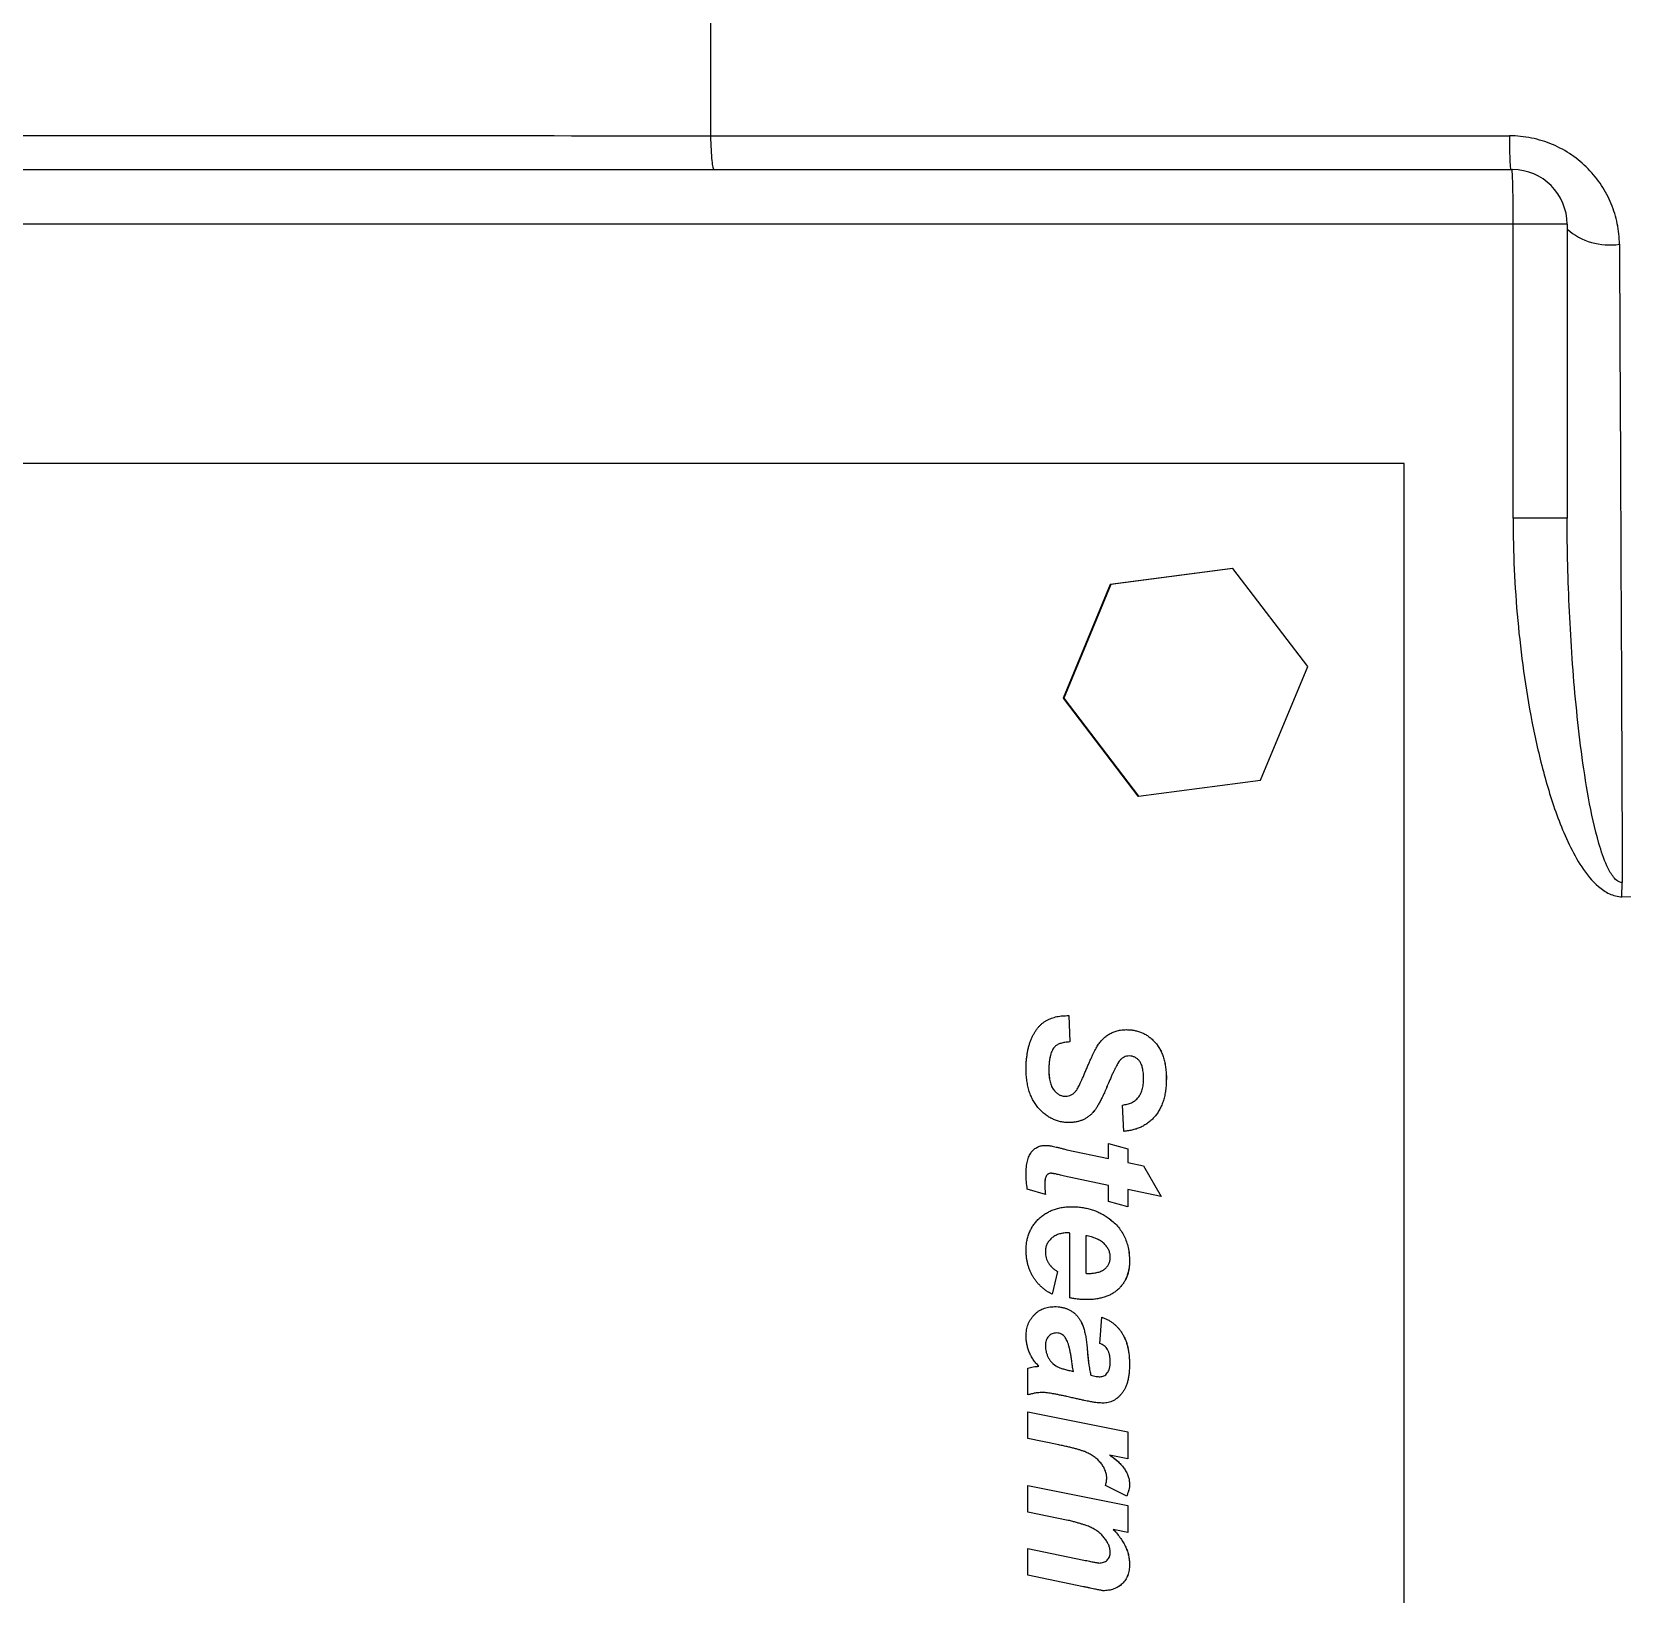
# Paper-space layout '_Top' of a CAD drawing. Header units: inches. Extents: x -16.5 to 11.4, y -8.4 to 5.1.
# Drawn here: x -9.949 to -8.786, y 0.648 to 1.791 of the extents above; entities that cross this region are included whole.
import ezdxf

# ---------------------------------------------------------------- set-up
doc = ezdxf.new("R2010")
doc.units = ezdxf.units.IN
doc.header["$MEASUREMENT"] = 0

psp = doc.layouts.new('_Top')

# ---------------------------------------------------------------- linework, layer by layer
at = {"color": 7, "linetype": 'Continuous', "lineweight": 25}
for p, q in [((-9.4523, 4.5), (-9.4523, 1.7148)), ((-10.4571, 1.69), (-8.866, 1.69)), ((-8.826, 1.65), (-10.4566, 1.65)), ((-8.8655, 1.4352), (-8.8655, 1.65)), ((-8.826, 1.65), (-8.826, 1.4352)), ((-8.9452, 1.475), (-10.9453, 1.475)), ((-8.9452, -1.465), (-8.9452, 1.475)), ((-8.826, 1.4352), (-8.8655, 1.4352)), ((-9.0707, 1.3982), (-9.16, 1.3865)), ((-9.0703, 1.3982), (-9.1596, 1.3865)), ((-9.0707, 1.3982), (-9.0703, 1.3982)), ((-9.0155, 1.3266), (-9.0703, 1.3982)), ((-9.16, 1.3865), (-9.1945, 1.3034)), ((-9.1596, 1.3865), (-9.1941, 1.3034)), ((-9.16, 1.3865), (-9.1596, 1.3865)), ((-9.0501, 1.2435), (-9.0155, 1.3266)), ((-9.1945, 1.3034), (-9.1398, 1.2318)), ((-9.1945, 1.3034), (-9.1941, 1.3034)), ((-9.1941, 1.3034), (-9.1394, 1.2318)), ((-9.1394, 1.2318), (-9.0501, 1.2435)), ((-9.1398, 1.2318), (-9.1394, 1.2318)), ((-8.7859, 1.1582), (-8.7857, 1.1686)), ((-9.1904, 1.0713), (-9.1895, 1.0521)), ((-9.1904, 1.0713), (-9.1904, 1.0713)), ((-9.1904, 1.0713), (-9.1896, 1.0521)), ((-9.2004, 1.0488), (-9.2004, 1.0488)), ((-9.1896, 1.0521), (-9.1895, 1.0521)), ((-9.1531, 1.0384), (-9.1531, 1.0384)), ((-9.1461, 1.0418), (-9.1461, 1.0418)), ((-9.2049, 1.0318), (-9.2049, 1.0318)), ((-9.1191, 1.025), (-9.119, 1.025)), ((-9.1926, 1.0123), (-9.1926, 1.0123)), ((-9.1609, 1.0231), (-9.1609, 1.0231)), ((-9.1728, 1.0004), (-9.1728, 1.0004)), ((-9.1502, 0.9867), (-9.1511, 1.0059)), ((-9.1613, 0.9777), (-9.1472, 0.9739)), ((-9.1613, 0.9669), (-9.1613, 0.9777)), ((-9.1613, 0.9777), (-9.1473, 0.9739)), ((-9.1917, 0.9732), (-9.1613, 0.9669)), ((-9.1917, 0.9732), (-9.1917, 0.9732)), ((-9.1917, 0.9732), (-9.1614, 0.9669)), ((-9.1614, 0.9669), (-9.1613, 0.9669)), ((-9.1473, 0.9739), (-9.1472, 0.9739)), ((-9.1473, 0.9739), (-9.1473, 0.9639)), ((-9.1472, 0.9739), (-9.1472, 0.9639)), ((-9.2031, 0.956), (-9.2031, 0.956)), ((-9.1613, 0.9471), (-9.1936, 0.954)), ((-9.1473, 0.9639), (-9.1472, 0.9639)), ((-9.1473, 0.9639), (-9.1357, 0.9615)), ((-9.1472, 0.9639), (-9.1357, 0.9615)), ((-9.1357, 0.9615), (-9.1229, 0.939)), ((-9.1357, 0.9615), (-9.1357, 0.9615)), ((-9.1357, 0.9615), (-9.1229, 0.939)), ((-9.2075, 0.9406), (-9.2207, 0.9444)), ((-9.208, 0.9482), (-9.2079, 0.9482)), ((-9.1613, 0.9354), (-9.1613, 0.9471)), ((-9.1473, 0.9442), (-9.1473, 0.9316)), ((-9.1473, 0.9442), (-9.1472, 0.9442)), ((-9.1472, 0.9442), (-9.1472, 0.9316)), ((-9.1229, 0.939), (-9.1472, 0.9442)), ((-9.1472, 0.9316), (-9.1613, 0.9354)), ((-9.1616, 0.9235), (-9.1616, 0.9235)), ((-9.1913, 0.9124), (-9.1913, 0.9124)), ((-9.1895, 0.865), (-9.1895, 0.9123)), ((-9.178, 0.9104), (-9.178, 0.8829)), ((-9.178, 0.9104), (-9.178, 0.8829)), ((-9.178, 0.9104), (-9.178, 0.9104)), ((-9.2075, 0.8988), (-9.2075, 0.8988)), ((-9.1985, 0.8841), (-9.2024, 0.8675)), ((-9.1985, 0.8841), (-9.2024, 0.8675)), ((-9.1985, 0.8841), (-9.1985, 0.8841)), ((-9.146, 0.892), (-9.146, 0.892)), ((-9.178, 0.8829), (-9.178, 0.8829)), ((-9.1677, 0.8316), (-9.1662, 0.8508)), ((-9.1995, 0.8393), (-9.1995, 0.8393)), ((-9.2075, 0.83), (-9.2075, 0.83)), ((-9.1769, 0.8279), (-9.1769, 0.8279)), ((-9.146, 0.8165), (-9.146, 0.8165)), ((-9.2203, 0.794), (-9.2203, 0.8136)), ((-9.1896, 0.8117), (-9.1895, 0.8117)), ((-9.1896, 0.8117), (-9.187, 0.8111)), ((-9.1895, 0.8117), (-9.187, 0.8111)), ((-9.187, 0.8111), (-9.187, 0.8111)), ((-9.1742, 0.8085), (-9.1742, 0.8085)), ((-9.1675, 0.8072), (-9.1675, 0.8072)), ((-9.21, 0.7957), (-9.21, 0.7957)), ((-9.2203, 0.762), (-9.2203, 0.7816)), ((-9.2203, 0.7816), (-9.1472, 0.7669)), ((-9.2203, 0.7816), (-9.1473, 0.7669)), ((-9.1977, 0.7574), (-9.2203, 0.762)), ((-9.1473, 0.7669), (-9.1472, 0.7669)), ((-9.1473, 0.7669), (-9.1473, 0.7473)), ((-9.1472, 0.7669), (-9.1472, 0.7473)), ((-9.1472, 0.7473), (-9.1605, 0.7499)), ((-9.1605, 0.7499), (-9.1605, 0.7499)), ((-9.2203, 0.7082), (-9.2203, 0.7277)), ((-9.2203, 0.7277), (-9.1472, 0.713)), ((-9.2203, 0.7277), (-9.1473, 0.713)), ((-9.148, 0.72), (-9.1636, 0.7277)), ((-9.146, 0.7287), (-9.146, 0.7287)), ((-9.1473, 0.713), (-9.1472, 0.713)), ((-9.1473, 0.713), (-9.1473, 0.6934)), ((-9.1472, 0.713), (-9.1472, 0.6934)), ((-9.1907, 0.7022), (-9.2203, 0.7082)), ((-9.1579, 0.6956), (-9.1578, 0.6956)), ((-9.1472, 0.6934), (-9.1578, 0.6956)), ((-9.2203, 0.6816), (-9.1794, 0.6732)), ((-9.2203, 0.662), (-9.2203, 0.6816)), ((-9.2203, 0.6816), (-9.1794, 0.6732)), ((-9.1794, 0.6732), (-9.1794, 0.6732)), ((-9.1685, 0.671), (-9.1684, 0.671)), ((-9.146, 0.6699), (-9.146, 0.6699)), ((-9.1796, 0.6537), (-9.2203, 0.662))]:
    psp.add_line(p, q, dxfattribs=at)
at = {"color": 7, "linetype": 'Continuous', "lineweight": 25, "flags": 128}
for points in [[(-9.4523, 1.7148), (-9.3724, 1.7148), (-9.0524, 1.7147), (-8.8682, 1.7147)], [(-8.5525, 1.1539), (-8.6391, 1.1555), (-8.7859, 1.1582)]]:
    psp.add_lwpolyline(points, dxfattribs=at)
at = {"color": 7, "linetype": 'Continuous', "lineweight": 25}
for centre, radius, start, end in [((-8.5965, 1.71), 0.2717, 179.0082, 184.2263), ((-8.866, 1.65), 0.04, 0, 90), ((-9.6299, 1.66), 0.7644, 359.2506, 2.2493), ((-8.795, 1.6821), 0.0472, 228.8171, 278.7686)]:
    psp.add_arc(centre, radius, start, end, dxfattribs=at)
for points, knots in [([(-11.0755, 1.7154), (-10.8053, 1.7153), (-10.5352, 1.7152), (-10.265, 1.7151), (-9.9941, 1.715), (-9.7232, 1.7149), (-9.4523, 1.7148)], [0, 0, 0, 0, 0.02072908, 0.02072908, 0.02072908, 0.04151513, 0.04151513, 0.04151513, 0.04151513]), ([(-9.4523, 1.7148), (-9.4521, 1.7074), (-9.4518, 1.7011), (-9.4511, 1.6946), (-9.4509, 1.6929), (-9.4504, 1.6906), (-9.4501, 1.69), (-9.4498, 1.69)], [0, 0, 0, 0, 0.5, 0.5, 0.75, 0.75, 1, 1, 1, 1]), ([(-8.7878, 1.6354), (-8.7878, 1.6405), (-8.7883, 1.6455), (-8.7903, 1.6554), (-8.7918, 1.6603), (-8.7956, 1.6697), (-8.798, 1.6742), (-8.8037, 1.6828), (-8.807, 1.6869), (-8.8179, 1.698), (-8.8268, 1.7042), (-8.8416, 1.7104), (-8.8468, 1.712), (-8.8574, 1.7142), (-8.8627, 1.7147), (-8.8682, 1.7147)], [0, 0, 0, 0, 0.125, 0.125, 0.25, 0.25, 0.375, 0.375, 0.5, 0.5, 0.75, 0.75, 0.875, 0.875, 1, 1, 1, 1]), ([(-8.8655, 1.4352), (-8.8655, 1.4101), (-8.8644, 1.3851), (-8.8598, 1.3355), (-8.8565, 1.3108), (-8.8493, 1.2741), (-8.8466, 1.2619), (-8.8401, 1.2376), (-8.8364, 1.2255), (-8.8297, 1.208), (-8.8272, 1.2022), (-8.8218, 1.1909), (-8.8188, 1.1854), (-8.8118, 1.1748), (-8.8079, 1.1698), (-8.8006, 1.1636), (-8.798, 1.1618), (-8.7922, 1.1591), (-8.7891, 1.1583), (-8.7859, 1.1582)], [0, 0, 0, 0, 0.25, 0.25, 0.5, 0.5, 0.625, 0.625, 0.75, 0.75, 0.8125, 0.8125, 0.875, 0.875, 0.9375, 0.9375, 0.96875, 0.96875, 1, 1, 1, 1]), ([(-8.7857, 1.1686), (-8.7872, 1.1687), (-8.7886, 1.1693), (-8.7909, 1.1712), (-8.7918, 1.1723), (-8.7944, 1.1757), (-8.7957, 1.1783), (-8.7993, 1.1861), (-8.8011, 1.1916), (-8.8059, 1.2081), (-8.8083, 1.2193), (-8.8144, 1.253), (-8.8172, 1.2758), (-8.8217, 1.3212), (-8.8232, 1.344), (-8.8254, 1.3895), (-8.826, 1.4124), (-8.826, 1.4352)], [0, 0, 0, 0, 0.015625, 0.015625, 0.03125, 0.03125, 0.0625, 0.0625, 0.125, 0.125, 0.25, 0.25, 0.5, 0.5, 0.75, 0.75, 1, 1, 1, 1]), ([(-9.2216, 1.0324), (-9.2216, 1.0334), (-9.2216, 1.0355), (-9.2214, 1.0385), (-9.221, 1.0415), (-9.2206, 1.0443), (-9.2201, 1.047), (-9.2194, 1.0496), (-9.2186, 1.0521), (-9.2177, 1.0545), (-9.2166, 1.0568), (-9.2155, 1.0588), (-9.2143, 1.0608), (-9.2129, 1.0625), (-9.2115, 1.0641), (-9.21, 1.0655), (-9.2084, 1.0667), (-9.2066, 1.0678), (-9.2048, 1.0687), (-9.203, 1.0694), (-9.201, 1.0701), (-9.199, 1.0706), (-9.197, 1.071), (-9.1948, 1.0712), (-9.1927, 1.0713), (-9.1912, 1.0713), (-9.1904, 1.0713)], [0, 0, 0, 0, 0.0552102, 0.108395, 0.1603845, 0.2101582, 0.2589778, 0.3062223, 0.3523668, 0.3975516, 0.4409673, 0.4826649, 0.5226554, 0.5609855, 0.5983306, 0.6344216, 0.669793, 0.7053109, 0.7406893, 0.7760117, 0.8115905, 0.8474909, 0.8843813, 0.9218883, 0.96027, 1, 1, 1, 1]), ([(-9.1851, 1.0162), (-9.1849, 1.0165), (-9.1845, 1.0171), (-9.1838, 1.0183), (-9.183, 1.0197), (-9.1821, 1.0214), (-9.1812, 1.0234), (-9.1802, 1.0257), (-9.1791, 1.0283), (-9.1779, 1.0312), (-9.1767, 1.034), (-9.1755, 1.0368), (-9.1744, 1.0393), (-9.1733, 1.0417), (-9.1723, 1.0438), (-9.1713, 1.0457), (-9.1704, 1.0474), (-9.1693, 1.0494), (-9.1678, 1.0517), (-9.1657, 1.054), (-9.1634, 1.0561), (-9.1608, 1.0579), (-9.158, 1.0593), (-9.1549, 1.0603), (-9.1516, 1.061), (-9.1493, 1.061), (-9.1482, 1.0611)], [0, 0, 0, 0, 0.016395, 0.03798, 0.064121, 0.094861, 0.13081, 0.171833, 0.217511, 0.268276, 0.319635, 0.367771, 0.412693, 0.454143, 0.492103, 0.526885, 0.558358, 0.586257, 0.63808, 0.688382, 0.738202, 0.788328, 0.83884, 0.890272, 0.943757, 1, 1, 1, 1]), ([(-9.1482, 1.0611), (-9.1472, 1.061), (-9.1451, 1.061), (-9.1422, 1.0605), (-9.1393, 1.0598), (-9.1367, 1.0588), (-9.1341, 1.0575), (-9.1317, 1.0559), (-9.1294, 1.054), (-9.1273, 1.0518), (-9.1253, 1.0494), (-9.1236, 1.0467), (-9.1222, 1.0437), (-9.121, 1.0405), (-9.1201, 1.037), (-9.1195, 1.0332), (-9.1191, 1.0292), (-9.119, 1.0264), (-9.119, 1.025)], [0, 0, 0, 0, 0.058766, 0.115797, 0.171261, 0.226274, 0.28084, 0.336177, 0.392574, 0.450906, 0.510709, 0.571716, 0.634699, 0.70013, 0.769089, 0.841504, 0.918625, 1, 1, 1, 1]), ([(-9.1482, 1.0611), (-9.1472, 1.061), (-9.1452, 1.061), (-9.1422, 1.0605), (-9.1394, 1.0598), (-9.1367, 1.0588), (-9.1341, 1.0575), (-9.1317, 1.0559), (-9.1294, 1.054), (-9.1273, 1.0518), (-9.1253, 1.0494), (-9.1237, 1.0467), (-9.1222, 1.0437), (-9.121, 1.0405), (-9.1202, 1.037), (-9.1195, 1.0332), (-9.1191, 1.0292), (-9.1191, 1.0264), (-9.1191, 1.025)], [0, 0, 0, 0, 0.058766, 0.115797, 0.171261, 0.226274, 0.28084, 0.336177, 0.392574, 0.450906, 0.510709, 0.571716, 0.634699, 0.70013, 0.769089, 0.841504, 0.918625, 1, 1, 1, 1]), ([(-9.2004, 1.0488), (-9.2007, 1.0484), (-9.2015, 1.0475), (-9.2024, 1.046), (-9.2032, 1.0442), (-9.2038, 1.0422), (-9.2043, 1.04), (-9.2047, 1.0375), (-9.2049, 1.0347), (-9.2049, 1.0328), (-9.2049, 1.0318)], [0, 0, 0, 0, 0.0925008, 0.1910279, 0.2981765, 0.4150546, 0.5427985, 0.682279, 0.8351898, 1, 1, 1, 1]), ([(-9.2004, 1.0488), (-9.2007, 1.0484), (-9.2015, 1.0475), (-9.2024, 1.046), (-9.2032, 1.0442), (-9.2039, 1.0422), (-9.2043, 1.04), (-9.2047, 1.0375), (-9.2049, 1.0347), (-9.2049, 1.0328), (-9.2049, 1.0318)], [0, 0, 0, 0, 0.0925008, 0.1910279, 0.2981765, 0.4150546, 0.5427985, 0.682279, 0.8351898, 1, 1, 1, 1]), ([(-9.1895, 1.0521), (-9.1902, 1.052), (-9.1914, 1.052), (-9.1932, 1.0518), (-9.1948, 1.0514), (-9.1962, 1.0511), (-9.1975, 1.0506), (-9.1986, 1.0501), (-9.1996, 1.0496), (-9.2001, 1.0491), (-9.2004, 1.0488)], [0, 0, 0, 0, 0.1673, 0.321443, 0.461206, 0.5902, 0.706769, 0.814082, 0.910071, 1, 1, 1, 1]), ([(-9.1896, 1.0521), (-9.1902, 1.052), (-9.1914, 1.052), (-9.1932, 1.0518), (-9.1948, 1.0514), (-9.1962, 1.0511), (-9.1975, 1.0506), (-9.1986, 1.0501), (-9.1996, 1.0496), (-9.2001, 1.0491), (-9.2004, 1.0488)], [0, 0, 0, 0, 0.1673, 0.321443, 0.461206, 0.5902, 0.706769, 0.814082, 0.910071, 1, 1, 1, 1]), ([(-9.1531, 1.0384), (-9.1534, 1.0381), (-9.1539, 1.0373), (-9.1547, 1.0361), (-9.1556, 1.0345), (-9.1565, 1.0327), (-9.1575, 1.0307), (-9.1586, 1.0284), (-9.1597, 1.0258), (-9.1605, 1.024), (-9.1609, 1.0231)], [0, 0, 0, 0, 0.072499, 0.159478, 0.261255, 0.378565, 0.510966, 0.658554, 0.821397, 1, 1, 1, 1]), ([(-9.1531, 1.0384), (-9.1534, 1.0381), (-9.154, 1.0373), (-9.1547, 1.0361), (-9.1556, 1.0345), (-9.1565, 1.0327), (-9.1575, 1.0307), (-9.1586, 1.0284), (-9.1597, 1.0258), (-9.1605, 1.024), (-9.1609, 1.0231)], [0, 0, 0, 0, 0.072499, 0.159478, 0.261255, 0.378565, 0.510966, 0.658554, 0.821397, 1, 1, 1, 1]), ([(-9.1461, 1.0418), (-9.1468, 1.0418), (-9.1481, 1.0417), (-9.15, 1.041), (-9.1517, 1.0399), (-9.1526, 1.0389), (-9.1531, 1.0384)], [0, 0, 0, 0, 0.251862, 0.493334, 0.738807, 1, 1, 1, 1]), ([(-9.1461, 1.0418), (-9.1468, 1.0418), (-9.1481, 1.0417), (-9.15, 1.041), (-9.1518, 1.0399), (-9.1527, 1.0389), (-9.1531, 1.0384)], [0, 0, 0, 0, 0.251862, 0.493334, 0.738807, 1, 1, 1, 1]), ([(-9.1357, 1.0252), (-9.1357, 1.0259), (-9.1357, 1.0273), (-9.1358, 1.0293), (-9.1361, 1.0312), (-9.1364, 1.0328), (-9.1368, 1.0344), (-9.1373, 1.0357), (-9.1379, 1.037), (-9.1388, 1.0383), (-9.1401, 1.0397), (-9.1419, 1.0409), (-9.144, 1.0417), (-9.1454, 1.0418), (-9.1461, 1.0418)], [0, 0, 0, 0, 0.098086, 0.189114, 0.273362, 0.35101, 0.422607, 0.488396, 0.54931, 0.606228, 0.710317, 0.806524, 0.901327, 1, 1, 1, 1]), ([(-9.19, 0.9931), (-9.1911, 0.9931), (-9.1932, 0.9932), (-9.1963, 0.9937), (-9.1993, 0.9945), (-9.2022, 0.9957), (-9.2049, 0.9971), (-9.2076, 0.9989), (-9.21, 1.0011), (-9.2124, 1.0035), (-9.2146, 1.0062), (-9.2165, 1.0092), (-9.218, 1.0124), (-9.2194, 1.0159), (-9.2203, 1.0197), (-9.2211, 1.0237), (-9.2215, 1.0279), (-9.2216, 1.0309), (-9.2216, 1.0324)], [0, 0, 0, 0, 0.056888, 0.112235, 0.16677, 0.220975, 0.2761, 0.332046, 0.390246, 0.450263, 0.511934, 0.574194, 0.638197, 0.703824, 0.772562, 0.844375, 0.920062, 1, 1, 1, 1]), ([(-9.2049, 1.0318), (-9.2049, 1.031), (-9.2049, 1.0294), (-9.2047, 1.0271), (-9.2045, 1.025), (-9.2041, 1.023), (-9.2036, 1.0212), (-9.2029, 1.0196), (-9.2022, 1.0182), (-9.2014, 1.017), (-9.2004, 1.0159), (-9.1994, 1.0149), (-9.1984, 1.0141), (-9.1974, 1.0135), (-9.1962, 1.013), (-9.1951, 1.0126), (-9.1939, 1.0124), (-9.193, 1.0124), (-9.1926, 1.0123)], [0, 0, 0, 0, 0.0963593, 0.1859145, 0.2689771, 0.346679, 0.4177482, 0.4844002, 0.5459099, 0.6040866, 0.6591946, 0.7119413, 0.7612033, 0.8103671, 0.8573015, 0.9044796, 0.9517343, 1, 1, 1, 1]), ([(-9.2049, 1.0318), (-9.2049, 1.031), (-9.2049, 1.0294), (-9.2048, 1.0271), (-9.2045, 1.025), (-9.2041, 1.023), (-9.2036, 1.0212), (-9.203, 1.0196), (-9.2022, 1.0182), (-9.2014, 1.017), (-9.2004, 1.0159), (-9.1995, 1.0149), (-9.1985, 1.0141), (-9.1974, 1.0135), (-9.1963, 1.013), (-9.1951, 1.0126), (-9.1939, 1.0124), (-9.1931, 1.0124), (-9.1926, 1.0123)], [0, 0, 0, 0, 0.0963593, 0.1859145, 0.2689771, 0.346679, 0.4177482, 0.4844002, 0.5459099, 0.6040866, 0.6591946, 0.7119413, 0.7612033, 0.8103671, 0.8573015, 0.9044796, 0.9517343, 1, 1, 1, 1]), ([(-9.1511, 1.0059), (-9.1505, 1.006), (-9.1493, 1.0062), (-9.1476, 1.0065), (-9.146, 1.0071), (-9.1445, 1.0076), (-9.1431, 1.0084), (-9.1418, 1.0093), (-9.1407, 1.0103), (-9.1396, 1.0114), (-9.1387, 1.0126), (-9.1379, 1.014), (-9.1372, 1.0155), (-9.1366, 1.0172), (-9.1362, 1.019), (-9.1359, 1.0209), (-9.1357, 1.023), (-9.1357, 1.0244), (-9.1357, 1.0252)], [0, 0, 0, 0, 0.065936, 0.129089, 0.189863, 0.247762, 0.304245, 0.359552, 0.414606, 0.469488, 0.525466, 0.583041, 0.643412, 0.706927, 0.773232, 0.844516, 0.919485, 1, 1, 1, 1]), ([(-9.119, 1.025), (-9.1191, 1.0236), (-9.1191, 1.0208), (-9.1195, 1.0167), (-9.1202, 1.0129), (-9.1211, 1.0093), (-9.1223, 1.0059), (-9.1238, 1.0028), (-9.1255, 1), (-9.1275, 0.9974), (-9.1297, 0.9951), (-9.1321, 0.9931), (-9.1347, 0.9913), (-9.1374, 0.9898), (-9.1404, 0.9886), (-9.1435, 0.9877), (-9.1468, 0.987), (-9.149, 0.9868), (-9.1502, 0.9867)], [0, 0, 0, 0, 0.078398, 0.152396, 0.22271, 0.289755, 0.353787, 0.415284, 0.475197, 0.534121, 0.591851, 0.648984, 0.705128, 0.761294, 0.818556, 0.876966, 0.937225, 1, 1, 1, 1]), ([(-9.1191, 1.025), (-9.1191, 1.0236), (-9.1191, 1.0208), (-9.1195, 1.0167), (-9.1202, 1.0129), (-9.1211, 1.0093), (-9.1223, 1.0059), (-9.1238, 1.0028), (-9.1255, 1), (-9.1275, 0.9974), (-9.1297, 0.9951), (-9.1321, 0.9931), (-9.1347, 0.9913), (-9.1375, 0.9898), (-9.1404, 0.9886), (-9.1435, 0.9877), (-9.1468, 0.987), (-9.149, 0.9868), (-9.1502, 0.9867)], [0, 0, 0, 0, 0.078398, 0.152396, 0.22271, 0.289755, 0.353787, 0.415284, 0.475197, 0.534121, 0.591851, 0.648984, 0.705128, 0.761294, 0.818556, 0.876966, 0.937225, 1, 1, 1, 1]), ([(-9.1926, 1.0123), (-9.1919, 1.0124), (-9.1905, 1.0125), (-9.1885, 1.0132), (-9.1866, 1.0145), (-9.1857, 1.0156), (-9.1851, 1.0162)], [0, 0, 0, 0, 0.245247, 0.485266, 0.73332, 1, 1, 1, 1]), ([(-9.1609, 1.0231), (-9.1614, 1.0217), (-9.1626, 1.0189), (-9.1643, 1.0151), (-9.1659, 1.0116), (-9.1674, 1.0086), (-9.1689, 1.006), (-9.1702, 1.0037), (-9.1715, 1.0019), (-9.1723, 1.0009), (-9.1728, 1.0004)], [0, 0, 0, 0, 0.179778, 0.3433, 0.49136, 0.623706, 0.740496, 0.841467, 0.928108, 1, 1, 1, 1]), ([(-9.1609, 1.0231), (-9.1615, 1.0217), (-9.1626, 1.0189), (-9.1643, 1.0151), (-9.1659, 1.0116), (-9.1674, 1.0086), (-9.1689, 1.006), (-9.1702, 1.0037), (-9.1715, 1.0019), (-9.1724, 1.0009), (-9.1728, 1.0004)], [0, 0, 0, 0, 0.179778, 0.3433, 0.49136, 0.623706, 0.740496, 0.841467, 0.928108, 1, 1, 1, 1]), ([(-9.1728, 1.0004), (-9.1733, 0.9998), (-9.1745, 0.9987), (-9.1763, 0.9972), (-9.1783, 0.9959), (-9.1805, 0.9949), (-9.1827, 0.9941), (-9.185, 0.9935), (-9.1875, 0.9932), (-9.1892, 0.9931), (-9.1901, 0.9931)], [0, 0, 0, 0, 0.126088, 0.249292, 0.370385, 0.491393, 0.613704, 0.737408, 0.866128, 1, 1, 1, 1]), ([(-9.1728, 1.0004), (-9.1733, 0.9998), (-9.1744, 0.9987), (-9.1763, 0.9972), (-9.1783, 0.9959), (-9.1804, 0.9949), (-9.1827, 0.9941), (-9.185, 0.9935), (-9.1875, 0.9932), (-9.1892, 0.9931), (-9.19, 0.9931)], [0, 0, 0, 0, 0.126088, 0.249292, 0.370385, 0.491393, 0.613704, 0.737408, 0.866128, 1, 1, 1, 1]), ([(-9.2216, 0.9554), (-9.2216, 0.9563), (-9.2216, 0.958), (-9.2214, 0.9605), (-9.2211, 0.9628), (-9.2207, 0.9649), (-9.2201, 0.9668), (-9.2195, 0.9685), (-9.2187, 0.9701), (-9.2178, 0.9714), (-9.2168, 0.9726), (-9.2157, 0.9736), (-9.2145, 0.9745), (-9.2131, 0.9752), (-9.2118, 0.9758), (-9.2103, 0.9762), (-9.2087, 0.9764), (-9.2076, 0.9764), (-9.207, 0.9764)], [0, 0, 0, 0, 0.09184, 0.176981, 0.25636, 0.330282, 0.398463, 0.462055, 0.521642, 0.57736, 0.630749, 0.682064, 0.733024, 0.783989, 0.835396, 0.887471, 0.942634, 1, 1, 1, 1]), ([(-9.2071, 0.9764), (-9.2067, 0.9764), (-9.206, 0.9764), (-9.2048, 0.9763), (-9.2033, 0.976), (-9.2015, 0.9756), (-9.1994, 0.9752), (-9.1971, 0.9746), (-9.1945, 0.974), (-9.1927, 0.9735), (-9.1917, 0.9732)], [0, 0, 0, 0, 0.061445, 0.141159, 0.238408, 0.354171, 0.489005, 0.641168, 0.811286, 1, 1, 1, 1]), ([(-9.207, 0.9764), (-9.2067, 0.9764), (-9.206, 0.9764), (-9.2047, 0.9763), (-9.2032, 0.976), (-9.2015, 0.9756), (-9.1994, 0.9752), (-9.1971, 0.9746), (-9.1945, 0.974), (-9.1927, 0.9735), (-9.1917, 0.9732)], [0, 0, 0, 0, 0.061445, 0.141159, 0.238408, 0.354171, 0.489005, 0.641168, 0.811286, 1, 1, 1, 1]), ([(-9.2207, 0.9444), (-9.2209, 0.9462), (-9.2215, 0.9499), (-9.2215, 0.9535), (-9.2216, 0.9554)], [0, 0, 0, 0, 0.494448, 1, 1, 1, 1]), ([(-9.2031, 0.956), (-9.2035, 0.956), (-9.2042, 0.956), (-9.2052, 0.9556), (-9.206, 0.9551), (-9.2068, 0.9543), (-9.2073, 0.9532), (-9.2077, 0.9518), (-9.2079, 0.9501), (-9.2079, 0.9489), (-9.208, 0.9482)], [0, 0, 0, 0, 0.104107, 0.199418, 0.294245, 0.392018, 0.503707, 0.639247, 0.80404, 1, 1, 1, 1]), ([(-9.2031, 0.956), (-9.2035, 0.956), (-9.2042, 0.956), (-9.2051, 0.9556), (-9.206, 0.9551), (-9.2067, 0.9543), (-9.2073, 0.9532), (-9.2076, 0.9518), (-9.2079, 0.9501), (-9.2079, 0.9489), (-9.2079, 0.9482)], [0, 0, 0, 0, 0.104107, 0.199418, 0.294245, 0.392018, 0.503707, 0.639247, 0.80404, 1, 1, 1, 1]), ([(-9.1936, 0.954), (-9.1942, 0.9541), (-9.1955, 0.9544), (-9.1972, 0.9548), (-9.1987, 0.9552), (-9.2, 0.9555), (-9.2011, 0.9557), (-9.202, 0.9559), (-9.2026, 0.9559), (-9.203, 0.956), (-9.2031, 0.956)], [0, 0, 0, 0, 0.209206, 0.392538, 0.552937, 0.689489, 0.802667, 0.892491, 0.958721, 1, 1, 1, 1]), ([(-9.208, 0.9482), (-9.2079, 0.9478), (-9.2079, 0.9469), (-9.2078, 0.9453), (-9.2077, 0.9431), (-9.2076, 0.9415), (-9.2075, 0.9406)], [0, 0, 0, 0, 0.136262, 0.34888, 0.637501, 1, 1, 1, 1]), ([(-9.2079, 0.9482), (-9.2079, 0.9478), (-9.2079, 0.9469), (-9.2078, 0.9453), (-9.2077, 0.9431), (-9.2076, 0.9415), (-9.2075, 0.9406)], [0, 0, 0, 0, 0.136262, 0.34888, 0.637501, 1, 1, 1, 1]), ([(-9.2216, 0.8995), (-9.2216, 0.9007), (-9.2215, 0.903), (-9.2211, 0.9063), (-9.2203, 0.9094), (-9.2193, 0.9124), (-9.218, 0.9153), (-9.2164, 0.9179), (-9.2146, 0.9204), (-9.2124, 0.9227), (-9.21, 0.9248), (-9.2074, 0.9266), (-9.2046, 0.9281), (-9.2017, 0.9294), (-9.1985, 0.9304), (-9.1952, 0.9311), (-9.1916, 0.9315), (-9.1892, 0.9316), (-9.188, 0.9316)], [0, 0, 0, 0, 0.066385, 0.130208, 0.191967, 0.252226, 0.311408, 0.37039, 0.429819, 0.490308, 0.551192, 0.611721, 0.672126, 0.733446, 0.796392, 0.861439, 0.929017, 1, 1, 1, 1]), ([(-9.188, 0.9316), (-9.1868, 0.9316), (-9.1844, 0.9315), (-9.1808, 0.9311), (-9.1773, 0.9305), (-9.174, 0.9296), (-9.1707, 0.9285), (-9.1676, 0.9271), (-9.1645, 0.9254), (-9.1626, 0.9241), (-9.1616, 0.9235)], [0, 0, 0, 0, 0.130718, 0.257808, 0.383412, 0.506706, 0.629312, 0.751745, 0.875045, 1, 1, 1, 1]), ([(-9.188, 0.9316), (-9.1868, 0.9316), (-9.1844, 0.9315), (-9.1808, 0.9311), (-9.1774, 0.9305), (-9.174, 0.9296), (-9.1707, 0.9285), (-9.1676, 0.9271), (-9.1645, 0.9254), (-9.1626, 0.9241), (-9.1616, 0.9235)], [0, 0, 0, 0, 0.130718, 0.257808, 0.383412, 0.506706, 0.629312, 0.751745, 0.875045, 1, 1, 1, 1]), ([(-9.1616, 0.9235), (-9.1603, 0.9225), (-9.1579, 0.9207), (-9.1547, 0.9175), (-9.152, 0.9139), (-9.1498, 0.9101), (-9.1481, 0.906), (-9.1468, 0.9016), (-9.1461, 0.8969), (-9.146, 0.8937), (-9.146, 0.892)], [0, 0, 0, 0, 0.127719, 0.2507214, 0.3712902, 0.4909121, 0.6112983, 0.7351287, 0.8641809, 1, 1, 1, 1]), ([(-9.1616, 0.9235), (-9.1604, 0.9225), (-9.1579, 0.9207), (-9.1547, 0.9175), (-9.152, 0.9139), (-9.1498, 0.9101), (-9.1481, 0.906), (-9.1469, 0.9016), (-9.1461, 0.8969), (-9.146, 0.8937), (-9.146, 0.892)], [0, 0, 0, 0, 0.127719, 0.2507214, 0.3712902, 0.4909121, 0.6112983, 0.7351287, 0.8641809, 1, 1, 1, 1]), ([(-9.1913, 0.9124), (-9.1919, 0.9124), (-9.1931, 0.9124), (-9.1947, 0.9122), (-9.1964, 0.9119), (-9.1979, 0.9114), (-9.1993, 0.9109), (-9.2006, 0.9102), (-9.2019, 0.9094), (-9.203, 0.9085), (-9.2041, 0.9075), (-9.205, 0.9064), (-9.2058, 0.9053), (-9.2064, 0.904), (-9.2069, 0.9028), (-9.2072, 0.9015), (-9.2075, 0.9002), (-9.2075, 0.8992), (-9.2075, 0.8988)], [0, 0, 0, 0, 0.074548, 0.146073, 0.215145, 0.281319, 0.34563, 0.409241, 0.472172, 0.534847, 0.596512, 0.656024, 0.713321, 0.770499, 0.826314, 0.883196, 0.940681, 1, 1, 1, 1]), ([(-9.1913, 0.9124), (-9.1919, 0.9124), (-9.1931, 0.9124), (-9.1948, 0.9122), (-9.1964, 0.9119), (-9.1979, 0.9114), (-9.1993, 0.9109), (-9.2007, 0.9102), (-9.2019, 0.9094), (-9.2031, 0.9085), (-9.2041, 0.9075), (-9.205, 0.9064), (-9.2058, 0.9053), (-9.2064, 0.904), (-9.2069, 0.9028), (-9.2072, 0.9015), (-9.2075, 0.9002), (-9.2075, 0.8992), (-9.2075, 0.8988)], [0, 0, 0, 0, 0.074548, 0.146073, 0.215145, 0.281319, 0.34563, 0.409241, 0.472172, 0.534847, 0.596512, 0.656024, 0.713321, 0.770499, 0.826314, 0.883196, 0.940681, 1, 1, 1, 1]), ([(-9.1895, 0.9123), (-9.1899, 0.9124), (-9.1905, 0.9124), (-9.1911, 0.9124), (-9.1913, 0.9124)], [0, 0, 0, 0, 0.573372, 1, 1, 1, 1]), ([(-9.1601, 0.8948), (-9.1601, 0.8957), (-9.1602, 0.8975), (-9.1611, 0.9), (-9.1626, 0.9024), (-9.1642, 0.9043), (-9.1658, 0.9056), (-9.1671, 0.9066), (-9.1686, 0.9075), (-9.1702, 0.9082), (-9.172, 0.9089), (-9.1739, 0.9095), (-9.1759, 0.9101), (-9.1773, 0.9103), (-9.178, 0.9104)], [0, 0, 0, 0, 0.103285, 0.206108, 0.312466, 0.427913, 0.489233, 0.55244, 0.617873, 0.686609, 0.759034, 0.835239, 0.915786, 1, 1, 1, 1]), ([(-9.2024, 0.8675), (-9.2031, 0.8679), (-9.2047, 0.8687), (-9.2069, 0.8701), (-9.2089, 0.8716), (-9.2108, 0.8733), (-9.2125, 0.875), (-9.2141, 0.8768), (-9.2155, 0.8788), (-9.2168, 0.8808), (-9.2179, 0.8829), (-9.2189, 0.8851), (-9.2197, 0.8873), (-9.2204, 0.8897), (-9.2209, 0.892), (-9.2213, 0.8945), (-9.2215, 0.897), (-9.2216, 0.8987), (-9.2216, 0.8995)], [0, 0, 0, 0, 0.067503, 0.133265, 0.197128, 0.26012, 0.321862, 0.383038, 0.443653, 0.504783, 0.565642, 0.625847, 0.686394, 0.747272, 0.809108, 0.871287, 0.934989, 1, 1, 1, 1]), ([(-9.2075, 0.8988), (-9.2075, 0.898), (-9.2074, 0.8965), (-9.207, 0.8943), (-9.2063, 0.8923), (-9.2053, 0.8904), (-9.204, 0.8886), (-9.2024, 0.887), (-9.2006, 0.8854), (-9.1992, 0.8846), (-9.1985, 0.8841)], [0, 0, 0, 0, 0.126822, 0.247899, 0.36659, 0.485282, 0.605454, 0.729549, 0.860489, 1, 1, 1, 1]), ([(-9.2075, 0.8988), (-9.2075, 0.898), (-9.2074, 0.8965), (-9.207, 0.8943), (-9.2063, 0.8923), (-9.2053, 0.8904), (-9.204, 0.8886), (-9.2025, 0.887), (-9.2006, 0.8854), (-9.1992, 0.8846), (-9.1985, 0.8841)], [0, 0, 0, 0, 0.126822, 0.247899, 0.36659, 0.485282, 0.605454, 0.729549, 0.860489, 1, 1, 1, 1]), ([(-9.146, 0.892), (-9.146, 0.891), (-9.146, 0.8889), (-9.1464, 0.8859), (-9.147, 0.883), (-9.1479, 0.8803), (-9.1491, 0.8778), (-9.1505, 0.8755), (-9.1522, 0.8733), (-9.1541, 0.8713), (-9.1562, 0.8695), (-9.1586, 0.8679), (-9.1611, 0.8666), (-9.1639, 0.8655), (-9.1669, 0.8647), (-9.17, 0.8641), (-9.1734, 0.8637), (-9.1757, 0.8636), (-9.1769, 0.8636)], [0, 0, 0, 0, 0.066998, 0.130664, 0.191956, 0.251078, 0.308926, 0.366336, 0.42369, 0.481769, 0.540643, 0.599503, 0.65977, 0.721776, 0.786556, 0.853861, 0.925006, 1, 1, 1, 1]), ([(-9.146, 0.892), (-9.146, 0.891), (-9.146, 0.8889), (-9.1464, 0.8859), (-9.1471, 0.883), (-9.148, 0.8803), (-9.1491, 0.8778), (-9.1505, 0.8755), (-9.1522, 0.8733), (-9.1541, 0.8713), (-9.1562, 0.8695), (-9.1586, 0.8679), (-9.1611, 0.8666), (-9.1639, 0.8655), (-9.1669, 0.8647), (-9.17, 0.8641), (-9.1734, 0.8637), (-9.1757, 0.8636), (-9.1769, 0.8636)], [0, 0, 0, 0, 0.066998, 0.130664, 0.191956, 0.251078, 0.308926, 0.366336, 0.42369, 0.481769, 0.540643, 0.599503, 0.65977, 0.721776, 0.786556, 0.853861, 0.925006, 1, 1, 1, 1]), ([(-9.176, 0.8828), (-9.1754, 0.8828), (-9.1741, 0.8828), (-9.1723, 0.883), (-9.1706, 0.8832), (-9.1691, 0.8836), (-9.1676, 0.884), (-9.1663, 0.8846), (-9.1651, 0.8853), (-9.1637, 0.8863), (-9.1622, 0.8877), (-9.161, 0.8898), (-9.1602, 0.8922), (-9.1601, 0.8939), (-9.1601, 0.8948)], [0, 0, 0, 0, 0.086108, 0.166205, 0.241625, 0.312653, 0.379718, 0.442515, 0.502497, 0.560362, 0.670786, 0.776697, 0.884162, 1, 1, 1, 1]), ([(-9.178, 0.8829), (-9.1776, 0.8828), (-9.177, 0.8828), (-9.1763, 0.8828), (-9.176, 0.8828)], [0, 0, 0, 0, 0.58171, 1, 1, 1, 1]), ([(-9.178, 0.8829), (-9.1776, 0.8828), (-9.177, 0.8828), (-9.1763, 0.8828), (-9.1761, 0.8828)], [0, 0, 0, 0, 0.58171, 1, 1, 1, 1]), ([(-9.1769, 0.8636), (-9.178, 0.8636), (-9.1803, 0.8637), (-9.1835, 0.8639), (-9.1866, 0.8643), (-9.1886, 0.8647), (-9.1895, 0.865)], [0, 0, 0, 0, 0.269023, 0.524516, 0.768969, 1, 1, 1, 1]), ([(-9.2216, 0.8369), (-9.2216, 0.8377), (-9.2215, 0.8392), (-9.2213, 0.8414), (-9.2208, 0.8435), (-9.2202, 0.8455), (-9.2193, 0.8474), (-9.2183, 0.8491), (-9.2171, 0.8508), (-9.2158, 0.8524), (-9.2143, 0.8538), (-9.2127, 0.8551), (-9.2109, 0.8562), (-9.2091, 0.857), (-9.2071, 0.8577), (-9.2051, 0.8582), (-9.203, 0.8584), (-9.2015, 0.8585), (-9.2007, 0.8585)], [0, 0, 0, 0, 0.067959, 0.133335, 0.196769, 0.258733, 0.319809, 0.380605, 0.441739, 0.503817, 0.565758, 0.626036, 0.686199, 0.74668, 0.807137, 0.868963, 0.933231, 1, 1, 1, 1]), ([(-9.2008, 0.8585), (-9.1999, 0.8585), (-9.1983, 0.8585), (-9.1959, 0.8581), (-9.1937, 0.8576), (-9.1915, 0.8569), (-9.1895, 0.8559), (-9.1877, 0.8548), (-9.1859, 0.8534), (-9.1843, 0.8518), (-9.1828, 0.8499), (-9.1815, 0.8478), (-9.1804, 0.8453), (-9.1794, 0.8424), (-9.1785, 0.8392), (-9.1778, 0.8358), (-9.1773, 0.8319), (-9.1771, 0.8293), (-9.1769, 0.8279)], [0, 0, 0, 0, 0.057338, 0.111917, 0.164616, 0.216074, 0.266109, 0.315956, 0.366207, 0.417418, 0.471246, 0.529021, 0.591765, 0.660765, 0.735375, 0.816723, 0.904682, 1, 1, 1, 1]), ([(-9.2007, 0.8585), (-9.1999, 0.8585), (-9.1983, 0.8585), (-9.1959, 0.8581), (-9.1936, 0.8576), (-9.1915, 0.8569), (-9.1895, 0.8559), (-9.1876, 0.8548), (-9.1859, 0.8534), (-9.1843, 0.8518), (-9.1828, 0.8499), (-9.1815, 0.8478), (-9.1803, 0.8453), (-9.1794, 0.8424), (-9.1785, 0.8392), (-9.1778, 0.8358), (-9.1773, 0.8319), (-9.177, 0.8293), (-9.1769, 0.8279)], [0, 0, 0, 0, 0.057338, 0.111917, 0.164616, 0.216074, 0.266109, 0.315956, 0.366207, 0.417418, 0.471246, 0.529021, 0.591765, 0.660765, 0.735375, 0.816723, 0.904682, 1, 1, 1, 1]), ([(-9.1662, 0.8508), (-9.1654, 0.8505), (-9.1639, 0.8499), (-9.1617, 0.8488), (-9.1596, 0.8476), (-9.1577, 0.8462), (-9.1559, 0.8446), (-9.1542, 0.8429), (-9.1527, 0.841), (-9.1513, 0.8389), (-9.15, 0.8367), (-9.1489, 0.8343), (-9.148, 0.8318), (-9.1472, 0.829), (-9.1467, 0.8261), (-9.1463, 0.8231), (-9.146, 0.8198), (-9.146, 0.8176), (-9.146, 0.8165)], [0, 0, 0, 0, 0.058358, 0.115455, 0.171677, 0.22724, 0.282937, 0.338832, 0.395658, 0.453512, 0.512794, 0.573907, 0.637516, 0.703553, 0.772249, 0.844471, 0.920476, 1, 1, 1, 1]), ([(-9.1662, 0.8508), (-9.1655, 0.8505), (-9.1639, 0.8499), (-9.1617, 0.8488), (-9.1597, 0.8476), (-9.1577, 0.8462), (-9.1559, 0.8446), (-9.1543, 0.8429), (-9.1527, 0.841), (-9.1513, 0.8389), (-9.15, 0.8367), (-9.149, 0.8343), (-9.148, 0.8318), (-9.1473, 0.829), (-9.1467, 0.8261), (-9.1463, 0.8231), (-9.146, 0.8198), (-9.146, 0.8176), (-9.146, 0.8165)], [0, 0, 0, 0, 0.058358, 0.115455, 0.171677, 0.22724, 0.282937, 0.338832, 0.395658, 0.453512, 0.512794, 0.573907, 0.637516, 0.703553, 0.772249, 0.844471, 0.920476, 1, 1, 1, 1]), ([(-9.1995, 0.8393), (-9.2, 0.8392), (-9.2011, 0.8392), (-9.2026, 0.8387), (-9.204, 0.8379), (-9.2052, 0.8367), (-9.2063, 0.8354), (-9.207, 0.8337), (-9.2074, 0.8319), (-9.2075, 0.8307), (-9.2075, 0.83)], [0, 0, 0, 0, 0.119009, 0.232756, 0.347373, 0.468448, 0.593903, 0.72084, 0.854887, 1, 1, 1, 1]), ([(-9.1995, 0.8393), (-9.2, 0.8392), (-9.2011, 0.8392), (-9.2026, 0.8387), (-9.204, 0.8379), (-9.2052, 0.8367), (-9.2062, 0.8354), (-9.207, 0.8337), (-9.2074, 0.8319), (-9.2075, 0.8307), (-9.2075, 0.83)], [0, 0, 0, 0, 0.119009, 0.232756, 0.347373, 0.468448, 0.593903, 0.72084, 0.854887, 1, 1, 1, 1]), ([(-9.193, 0.8359), (-9.1934, 0.8365), (-9.1942, 0.8374), (-9.1958, 0.8385), (-9.1975, 0.8392), (-9.1988, 0.8392), (-9.1995, 0.8393)], [0, 0, 0, 0, 0.259517, 0.500875, 0.742851, 1, 1, 1, 1]), ([(-9.2122, 0.8149), (-9.213, 0.8157), (-9.2144, 0.8172), (-9.2164, 0.8197), (-9.218, 0.8224), (-9.2193, 0.8252), (-9.2203, 0.8281), (-9.221, 0.831), (-9.2215, 0.834), (-9.2216, 0.8359), (-9.2216, 0.8369)], [0, 0, 0, 0, 0.130737, 0.257937, 0.384743, 0.511515, 0.636679, 0.759127, 0.880162, 1, 1, 1, 1]), ([(-9.2075, 0.83), (-9.2075, 0.8292), (-9.2074, 0.8277), (-9.207, 0.8255), (-9.2063, 0.8234), (-9.2054, 0.8213), (-9.2043, 0.8195), (-9.203, 0.8178), (-9.2016, 0.8164), (-9.1999, 0.8152), (-9.1979, 0.8142), (-9.1955, 0.8133), (-9.1927, 0.8124), (-9.1907, 0.8119), (-9.1896, 0.8117)], [0, 0, 0, 0, 0.080241, 0.15948, 0.238163, 0.318112, 0.396632, 0.470354, 0.541525, 0.610155, 0.685914, 0.775675, 0.88036, 1, 1, 1, 1]), ([(-9.2075, 0.83), (-9.2075, 0.8292), (-9.2074, 0.8277), (-9.207, 0.8255), (-9.2063, 0.8234), (-9.2054, 0.8213), (-9.2043, 0.8195), (-9.203, 0.8178), (-9.2015, 0.8164), (-9.1999, 0.8152), (-9.1979, 0.8142), (-9.1955, 0.8133), (-9.1927, 0.8124), (-9.1906, 0.8119), (-9.1895, 0.8117)], [0, 0, 0, 0, 0.080241, 0.15948, 0.238163, 0.318112, 0.396632, 0.470354, 0.541525, 0.610155, 0.685914, 0.775675, 0.88036, 1, 1, 1, 1]), ([(-9.1879, 0.816), (-9.188, 0.8172), (-9.1883, 0.8196), (-9.1888, 0.8229), (-9.1894, 0.8259), (-9.1899, 0.8285), (-9.1906, 0.8309), (-9.1913, 0.8329), (-9.1921, 0.8345), (-9.1927, 0.8355), (-9.193, 0.8359)], [0, 0, 0, 0, 0.17721, 0.33952, 0.485973, 0.617678, 0.73418, 0.83594, 0.924122, 1, 1, 1, 1]), ([(-9.1769, 0.8279), (-9.1768, 0.8267), (-9.1766, 0.8245), (-9.1763, 0.8213), (-9.176, 0.8185), (-9.1757, 0.8159), (-9.1753, 0.8136), (-9.175, 0.8116), (-9.1746, 0.8099), (-9.1743, 0.8089), (-9.1742, 0.8085)], [0, 0, 0, 0, 0.178138, 0.340023, 0.487807, 0.620525, 0.737238, 0.839873, 0.926723, 1, 1, 1, 1]), ([(-9.1769, 0.8279), (-9.1768, 0.8267), (-9.1767, 0.8245), (-9.1764, 0.8213), (-9.176, 0.8185), (-9.1757, 0.8159), (-9.1753, 0.8136), (-9.175, 0.8116), (-9.1746, 0.8099), (-9.1743, 0.8089), (-9.1742, 0.8085)], [0, 0, 0, 0, 0.178138, 0.340023, 0.487807, 0.620525, 0.737238, 0.839873, 0.926723, 1, 1, 1, 1]), ([(-9.1601, 0.8181), (-9.1601, 0.819), (-9.1601, 0.8207), (-9.1605, 0.8231), (-9.1611, 0.8253), (-9.162, 0.8271), (-9.1631, 0.8286), (-9.1644, 0.8299), (-9.166, 0.8309), (-9.1672, 0.8314), (-9.1677, 0.8316)], [0, 0, 0, 0, 0.161814, 0.307296, 0.438393, 0.558352, 0.66972, 0.778976, 0.887256, 1, 1, 1, 1]), ([(-9.2203, 0.8136), (-9.219, 0.8139), (-9.2163, 0.8146), (-9.2136, 0.8148), (-9.2122, 0.8149)], [0, 0, 0, 0, 0.495387, 1, 1, 1, 1]), ([(-9.187, 0.8111), (-9.1871, 0.8118), (-9.1875, 0.8135), (-9.1877, 0.8151), (-9.1879, 0.816)], [0, 0, 0, 0, 0.441228, 1, 1, 1, 1]), ([(-9.1675, 0.8072), (-9.167, 0.8073), (-9.166, 0.8073), (-9.1646, 0.8078), (-9.1633, 0.8087), (-9.1621, 0.81), (-9.1612, 0.8115), (-9.1605, 0.8134), (-9.1601, 0.8157), (-9.1601, 0.8173), (-9.1601, 0.8181)], [0, 0, 0, 0, 0.103871, 0.204756, 0.308281, 0.420605, 0.543044, 0.676978, 0.828723, 1, 1, 1, 1]), ([(-9.146, 0.8165), (-9.146, 0.8153), (-9.146, 0.813), (-9.1463, 0.8097), (-9.1467, 0.8067), (-9.1473, 0.8039), (-9.1481, 0.8013), (-9.1491, 0.7989), (-9.1502, 0.7968), (-9.1516, 0.795), (-9.153, 0.7933), (-9.1545, 0.7919), (-9.1561, 0.7907), (-9.1578, 0.7897), (-9.1596, 0.7889), (-9.1615, 0.7884), (-9.1634, 0.788), (-9.1647, 0.788), (-9.1654, 0.788)], [0, 0, 0, 0, 0.091261, 0.17607, 0.255686, 0.329909, 0.399427, 0.465183, 0.526663, 0.58578, 0.642349, 0.695911, 0.747751, 0.798163, 0.847853, 0.897556, 0.948096, 1, 1, 1, 1]), ([(-9.146, 0.8165), (-9.146, 0.8153), (-9.146, 0.813), (-9.1463, 0.8097), (-9.1467, 0.8067), (-9.1473, 0.8039), (-9.1481, 0.8013), (-9.1491, 0.7989), (-9.1502, 0.7968), (-9.1516, 0.795), (-9.153, 0.7933), (-9.1546, 0.7919), (-9.1562, 0.7907), (-9.1578, 0.7897), (-9.1596, 0.7889), (-9.1615, 0.7884), (-9.1634, 0.788), (-9.1647, 0.788), (-9.1654, 0.788)], [0, 0, 0, 0, 0.091261, 0.17607, 0.255686, 0.329909, 0.399427, 0.465183, 0.526663, 0.58578, 0.642349, 0.695911, 0.747751, 0.798163, 0.847853, 0.897556, 0.948096, 1, 1, 1, 1]), ([(-9.1742, 0.8085), (-9.1735, 0.8083), (-9.1723, 0.8079), (-9.1705, 0.8075), (-9.1689, 0.8073), (-9.168, 0.8072), (-9.1675, 0.8072)], [0, 0, 0, 0, 0.301555, 0.56792, 0.801414, 1, 1, 1, 1]), ([(-9.1742, 0.8085), (-9.1735, 0.8083), (-9.1723, 0.8079), (-9.1705, 0.8075), (-9.169, 0.8073), (-9.168, 0.8072), (-9.1675, 0.8072)], [0, 0, 0, 0, 0.301555, 0.56792, 0.801414, 1, 1, 1, 1]), ([(-9.21, 0.7957), (-9.2108, 0.7957), (-9.2124, 0.7956), (-9.2149, 0.7953), (-9.2176, 0.7947), (-9.2194, 0.7942), (-9.2203, 0.794)], [0, 0, 0, 0, 0.228896, 0.469066, 0.727709, 1, 1, 1, 1]), ([(-9.21, 0.7957), (-9.2108, 0.7957), (-9.2124, 0.7956), (-9.215, 0.7953), (-9.2176, 0.7947), (-9.2194, 0.7942), (-9.2203, 0.794)], [0, 0, 0, 0, 0.228896, 0.469066, 0.727709, 1, 1, 1, 1]), ([(-9.1918, 0.7927), (-9.1928, 0.793), (-9.1948, 0.7934), (-9.1977, 0.794), (-9.2003, 0.7945), (-9.2027, 0.7949), (-9.2049, 0.7953), (-9.2068, 0.7955), (-9.2085, 0.7957), (-9.2095, 0.7957), (-9.21, 0.7957)], [0, 0, 0, 0, 0.173317, 0.332988, 0.47903, 0.610019, 0.728535, 0.832479, 0.922897, 1, 1, 1, 1]), ([(-9.1654, 0.788), (-9.1665, 0.788), (-9.1689, 0.7881), (-9.1715, 0.7884), (-9.1736, 0.7888), (-9.1751, 0.7891), (-9.177, 0.7895), (-9.1792, 0.7899), (-9.1818, 0.7905), (-9.1848, 0.7912), (-9.1882, 0.7919), (-9.1905, 0.7925), (-9.1918, 0.7927)], [0, 0, 0, 0, 0.126081, 0.261344, 0.303014, 0.359885, 0.430639, 0.515136, 0.61499, 0.728746, 0.857137, 1, 1, 1, 1]), ([(-9.1626, 0.7334), (-9.1627, 0.7342), (-9.1628, 0.7359), (-9.1636, 0.7385), (-9.1648, 0.7411), (-9.1665, 0.7437), (-9.1686, 0.7461), (-9.1711, 0.7483), (-9.1739, 0.7502), (-9.1765, 0.7515), (-9.1788, 0.7525), (-9.1808, 0.7532), (-9.183, 0.7539), (-9.1855, 0.7546), (-9.1882, 0.7553), (-9.1911, 0.756), (-9.1943, 0.7567), (-9.1965, 0.7572), (-9.1977, 0.7574)], [0, 0, 0, 0, 0.0550983, 0.1126822, 0.1744068, 0.241898, 0.3122528, 0.3834709, 0.4561573, 0.5320888, 0.5730758, 0.6193426, 0.6701407, 0.7259311, 0.7871734, 0.8530562, 0.9239289, 1, 1, 1, 1]), ([(-9.1605, 0.7499), (-9.1593, 0.7491), (-9.1571, 0.7476), (-9.1542, 0.7451), (-9.1516, 0.7425), (-9.1496, 0.7399), (-9.148, 0.7371), (-9.1468, 0.7344), (-9.1461, 0.7316), (-9.146, 0.7297), (-9.146, 0.7287)], [0, 0, 0, 0, 0.157359, 0.302717, 0.435992, 0.560614, 0.676943, 0.78722, 0.894234, 1, 1, 1, 1]), ([(-9.1605, 0.7499), (-9.1594, 0.7491), (-9.1572, 0.7476), (-9.1542, 0.7451), (-9.1517, 0.7425), (-9.1496, 0.7399), (-9.148, 0.7371), (-9.1468, 0.7344), (-9.1461, 0.7316), (-9.146, 0.7297), (-9.146, 0.7287)], [0, 0, 0, 0, 0.157359, 0.302717, 0.435992, 0.560614, 0.676943, 0.78722, 0.894234, 1, 1, 1, 1]), ([(-9.1636, 0.7277), (-9.1633, 0.7286), (-9.1627, 0.7305), (-9.1627, 0.7324), (-9.1626, 0.7334)], [0, 0, 0, 0, 0.4911442, 1, 1, 1, 1]), ([(-9.146, 0.7287), (-9.146, 0.728), (-9.146, 0.7266), (-9.1464, 0.7245), (-9.1471, 0.7223), (-9.1477, 0.7208), (-9.148, 0.72)], [0, 0, 0, 0, 0.229804, 0.471856, 0.727018, 1, 1, 1, 1]), ([(-9.146, 0.7287), (-9.146, 0.728), (-9.146, 0.7266), (-9.1465, 0.7245), (-9.1471, 0.7223), (-9.1477, 0.7208), (-9.148, 0.72)], [0, 0, 0, 0, 0.229804, 0.471856, 0.727018, 1, 1, 1, 1]), ([(-9.1733, 0.6966), (-9.1737, 0.6968), (-9.1746, 0.6972), (-9.1761, 0.6979), (-9.1778, 0.6985), (-9.1799, 0.6992), (-9.1822, 0.6999), (-9.1848, 0.7007), (-9.1876, 0.7014), (-9.1896, 0.7019), (-9.1907, 0.7022)], [0, 0, 0, 0, 0.0739434, 0.1626563, 0.2645337, 0.382604, 0.5142184, 0.6611537, 0.8228785, 1, 1, 1, 1]), ([(-9.1601, 0.6792), (-9.1601, 0.6799), (-9.1602, 0.6814), (-9.1609, 0.6837), (-9.1621, 0.6861), (-9.1637, 0.6886), (-9.1656, 0.691), (-9.1679, 0.6931), (-9.1704, 0.695), (-9.1723, 0.696), (-9.1733, 0.6966)], [0, 0, 0, 0, 0.095209, 0.198701, 0.315214, 0.445372, 0.581931, 0.71778, 0.857058, 1, 1, 1, 1]), ([(-9.1579, 0.6956), (-9.1568, 0.6945), (-9.1549, 0.6923), (-9.1524, 0.689), (-9.1503, 0.6858), (-9.1487, 0.6827), (-9.1475, 0.6796), (-9.1466, 0.6764), (-9.1461, 0.6732), (-9.146, 0.671), (-9.146, 0.6699)], [0, 0, 0, 0, 0.156637, 0.299045, 0.429879, 0.548797, 0.662295, 0.774048, 0.886569, 1, 1, 1, 1]), ([(-9.1578, 0.6956), (-9.1568, 0.6945), (-9.1549, 0.6923), (-9.1524, 0.689), (-9.1503, 0.6858), (-9.1487, 0.6827), (-9.1474, 0.6796), (-9.1466, 0.6764), (-9.1461, 0.6732), (-9.146, 0.671), (-9.146, 0.6699)], [0, 0, 0, 0, 0.156637, 0.299045, 0.429879, 0.548797, 0.662295, 0.774048, 0.886569, 1, 1, 1, 1]), ([(-9.1684, 0.671), (-9.1678, 0.671), (-9.1666, 0.6711), (-9.165, 0.6715), (-9.1635, 0.6721), (-9.1623, 0.6731), (-9.1613, 0.6743), (-9.1605, 0.6757), (-9.1601, 0.6774), (-9.1601, 0.6786), (-9.1601, 0.6792)], [0, 0, 0, 0, 0.139311, 0.266752, 0.385612, 0.501883, 0.617682, 0.73585, 0.862194, 1, 1, 1, 1]), ([(-9.1794, 0.6732), (-9.1787, 0.673), (-9.1773, 0.6728), (-9.1754, 0.6724), (-9.1737, 0.672), (-9.1722, 0.6717), (-9.1709, 0.6715), (-9.1699, 0.6713), (-9.1691, 0.6711), (-9.1686, 0.671), (-9.1684, 0.671)], [0, 0, 0, 0, 0.197187, 0.374377, 0.531571, 0.666654, 0.781392, 0.874372, 0.947352, 1, 1, 1, 1]), ([(-9.1794, 0.6732), (-9.1787, 0.673), (-9.1773, 0.6728), (-9.1754, 0.6724), (-9.1737, 0.672), (-9.1722, 0.6717), (-9.1709, 0.6715), (-9.1699, 0.6713), (-9.1691, 0.6711), (-9.1686, 0.671), (-9.1685, 0.671)], [0, 0, 0, 0, 0.197187, 0.374377, 0.531571, 0.666654, 0.781392, 0.874372, 0.947352, 1, 1, 1, 1]), ([(-9.146, 0.6699), (-9.146, 0.6692), (-9.146, 0.6678), (-9.1463, 0.6657), (-9.1467, 0.6638), (-9.1472, 0.662), (-9.148, 0.6603), (-9.1489, 0.6587), (-9.15, 0.6572), (-9.1513, 0.6559), (-9.1526, 0.6546), (-9.1542, 0.6536), (-9.1558, 0.6527), (-9.1575, 0.652), (-9.1593, 0.6514), (-9.1612, 0.651), (-9.1633, 0.6508), (-9.1647, 0.6507), (-9.1654, 0.6507)], [0, 0, 0, 0, 0.070132, 0.137502, 0.201136, 0.263114, 0.322942, 0.382265, 0.441188, 0.500426, 0.559763, 0.618986, 0.678549, 0.738451, 0.800235, 0.86387, 0.930516, 1, 1, 1, 1]), ([(-9.146, 0.6699), (-9.146, 0.6692), (-9.146, 0.6678), (-9.1463, 0.6657), (-9.1467, 0.6638), (-9.1473, 0.662), (-9.148, 0.6603), (-9.1489, 0.6587), (-9.15, 0.6572), (-9.1513, 0.6559), (-9.1527, 0.6546), (-9.1542, 0.6536), (-9.1558, 0.6527), (-9.1575, 0.652), (-9.1593, 0.6514), (-9.1613, 0.651), (-9.1633, 0.6508), (-9.1647, 0.6507), (-9.1654, 0.6507)], [0, 0, 0, 0, 0.070132, 0.137502, 0.201136, 0.263114, 0.322942, 0.382265, 0.441188, 0.500426, 0.559763, 0.618986, 0.678549, 0.738451, 0.800235, 0.86387, 0.930516, 1, 1, 1, 1]), ([(-9.1654, 0.6507), (-9.1657, 0.6508), (-9.1665, 0.6509), (-9.1677, 0.6512), (-9.1692, 0.6515), (-9.1708, 0.6518), (-9.1727, 0.6522), (-9.1748, 0.6527), (-9.1771, 0.6531), (-9.1788, 0.6535), (-9.1796, 0.6537)], [0, 0, 0, 0, 0.0717951, 0.1579553, 0.2609074, 0.3779473, 0.5104288, 0.6586298, 0.8209182, 1, 1, 1, 1])]:
    psp.add_open_spline(points, degree=3, knots=knots, dxfattribs=at)
for points in [[(-9.4523, 1.7148), (-9.4523, 1.7148), (-9.4523, 1.7148), (-9.4523, 1.7148)], [(-8.7878, 1.6354), (-8.787, 1.4827), (-8.7863, 1.3269), (-8.7857, 1.1686)]]:
    psp.add_open_spline(points, degree=3, dxfattribs=at)

doc.saveas('drawing.dxf')
